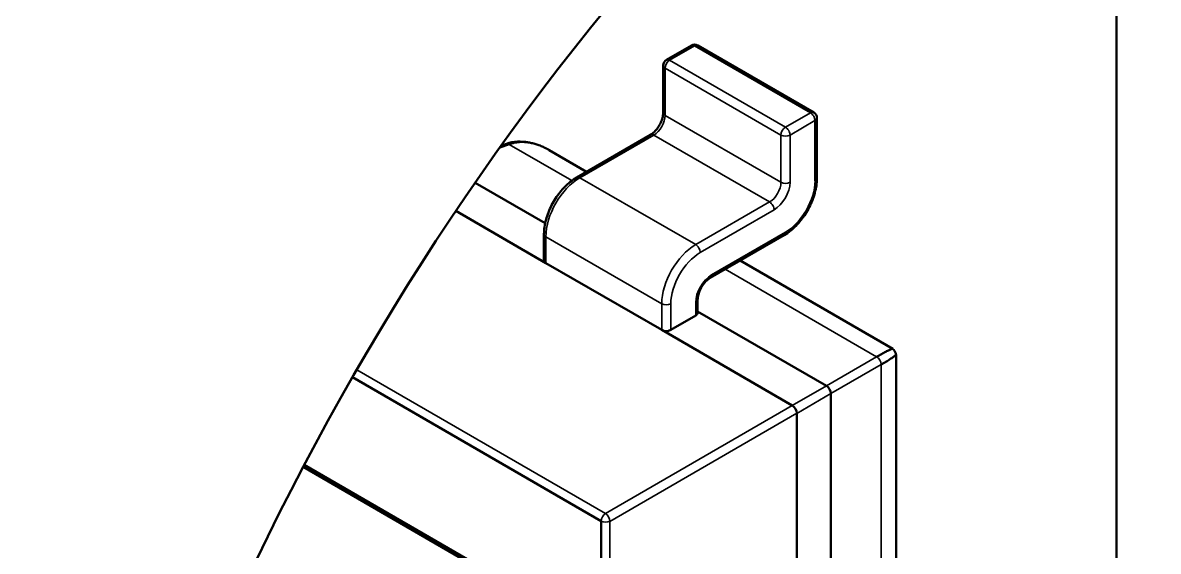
# Model space of a CAD drawing. Header units: millimetres. Extents: x 3137 to 5094, y 789 to 1822.
# Drawn here: x 4171.643 to 4175.179, y 1590.714 to 1592.358 of the extents above; entities that cross this region are included whole.
import ezdxf

# ---------------------------------------------------------------- set-up
doc = ezdxf.new("R2010")
doc.units = ezdxf.units.MM
doc.header["$LTSCALE"] = 1.8
doc.layers.add('외형선(ISO)', color=7, linetype='Continuous', lineweight=50)
doc.layers.add('좁은 외형선(ISO)', color=7, linetype='Continuous', lineweight=35)

msp = doc.modelspace()

# ---------------------------------------------------------------- linework, layer by layer
at = {"layer": '외형선(ISO)'}
for p, q in [((4175.049, 1571.8599), (4175.049, 1593.8321)), ((4173.7251, 1592.2869), (4173.6473, 1592.242)), ((4174.1057, 1592.0786), (4173.7451, 1592.2869)), ((4173.6373, 1592.2247), (4173.6373, 1592.0777)), ((4174.1157, 1591.8735), (4174.1157, 1592.0613)), ((4173.1492, 1591.9811), (4173.1319, 1591.9743)), ((4173.5978, 1592.0093), (4173.3679, 1591.8767)), ((4173.2823, 1591.9615), (4173.3986, 1591.8943)), ((4173.2697, 1591.7341), (4173.0515, 1591.8601)), ((4173.2718, 1591.6103), (4172.9916, 1591.7722)), ((4173.266, 1591.7001), (4173.266, 1591.6185)), ((4173.7839, 1591.5643), (4174.0137, 1591.697)), ((4173.2718, 1591.6103), (4173.6325, 1591.402)), ((4173.8769, 1591.6181), (4174.3524, 1591.3435)), ((4173.7444, 1591.4959), (4173.7444, 1591.4551)), ((4174.1451, 1591.2284), (4173.7444, 1591.4599)), ((4173.6608, 1591.402), (4173.7385, 1591.4469)), ((4174.0391, 1591.1672), (4173.6325, 1591.402)), ((4174.3625, 1591.3259), (4174.3621, 1589.1515)), ((4173.4443, 1590.8075), (4172.6696, 1591.2549)), ((4174.1452, 1591.2284), (4174.1451, 1591.2284)), ((4174.1589, 1588.9098), (4174.1593, 1591.2039)), ((4174.1593, 1591.2039), (4174.1593, 1591.204)), ((4174.0391, 1591.1672), (4174.0391, 1591.1672)), ((4174.0528, 1588.8486), (4174.0532, 1591.1427)), ((4174.0532, 1591.1427), (4174.0532, 1591.1428)), ((4172.5162, 1590.9761), (4173.4442, 1590.4401)), ((4172.5195, 1590.9824), (4173.4442, 1590.4483)), ((4173.4442, 1590.4401), (4173.4443, 1590.8075))]:
    msp.add_line(p, q, dxfattribs=at)
for centre, start, end in [((4173.7351, 1592.2696), 59.9906, 120), ((4173.6573, 1592.2247), 120, 179.9906), ((4174.0957, 1592.0613), 359.9906, 59.9906)]:
    msp.add_arc(centre, 0.02, start, end, dxfattribs=at)
for centre, major_axis, ratio, start_param, end_param in [((4175.1786, 1589.8271), (2.5, 4.3301), 0.57735, 5.497787, 8.63938), ((4173.286, 1591.6185), (-0.02, 0), 0.57746, 0, 0.785493), ((4173.7244, 1591.4551), (0.02, 0), 0.57746, 5.497882, 6.283185), ((4173.6466, 1591.4102), (-0.02, 0), 0.57746, 0.785493, 2.356289), ((4174.1445, 1591.2118), (0.01, -0.0173), 0.626638, 0.787657, 2.353539), ((4174.0397, 1591.1513), (0.01, -0.0173), 0.525861, 0.787677, 2.353552)]:
    msp.add_ellipse(centre, major_axis=major_axis, ratio=ratio, start_param=start_param, end_param=end_param, dxfattribs=at)
for points, knots in [([(4173.5978, 1592.0093), (4173.6008, 1592.0111), (4173.6041, 1592.0135), (4173.6107, 1592.0193), (4173.6139, 1592.0228), (4173.6202, 1592.0306), (4173.6232, 1592.035), (4173.6285, 1592.0444), (4173.6308, 1592.0494), (4173.6344, 1592.0592), (4173.6357, 1592.0641), (4173.637, 1592.0719), (4173.6373, 1592.075), (4173.6373, 1592.0777)], [0, 0, 0, 0, 0.001510453, 0.001510453, 0.003013376, 0.003013376, 0.004603009, 0.004603009, 0.00623754, 0.00623754, 0.007868803, 0.007868803, 0.009050935, 0.009050935, 0.009050935, 0.009050935]), ([(4173.1492, 1591.9811), (4173.1599, 1591.9853), (4173.1715, 1591.9874), (4173.1943, 1591.9885), (4173.2056, 1591.9875), (4173.2168, 1591.9855)], [0, 0, 0, 0, 0.003926271, 0.003926271, 0.007626008, 0.007626008, 0.007626008, 0.007626008]), ([(4173.2823, 1591.9615), (4173.2805, 1591.9625), (4173.2788, 1591.9635), (4173.2771, 1591.9644), (4173.2726, 1591.9669), (4173.2681, 1591.9691), (4173.2636, 1591.9712), (4173.2592, 1591.9732), (4173.2548, 1591.9751), (4173.2503, 1591.9767), (4173.2459, 1591.9783), (4173.2416, 1591.9798), (4173.2372, 1591.981), (4173.2329, 1591.9823), (4173.2286, 1591.9833), (4173.2244, 1591.9842), (4173.2202, 1591.985), (4173.2161, 1591.9856), (4173.212, 1591.9861), (4173.2079, 1591.9865), (4173.2039, 1591.9868), (4173.2, 1591.9869), (4173.1961, 1591.9869), (4173.1923, 1591.9868), (4173.1885, 1591.9865), (4173.1848, 1591.9862), (4173.1812, 1591.9857), (4173.1776, 1591.9851), (4173.1741, 1591.9845), (4173.1707, 1591.9837), (4173.1673, 1591.9827), (4173.164, 1591.9818), (4173.1608, 1591.9807), (4173.1577, 1591.9794)], [2.3537343, 2.3537343, 2.3537343, 2.3537343, 2.3799944, 2.3799944, 2.3799944, 2.4474276, 2.4474276, 2.4474276, 2.5148608, 2.5148608, 2.5148608, 2.582294, 2.582294, 2.582294, 2.6497271, 2.6497271, 2.6497271, 2.7171603, 2.7171603, 2.7171603, 2.7845935, 2.7845935, 2.7845935, 2.8520267, 2.8520267, 2.8520267, 2.9194598, 2.9194598, 2.9194598, 2.986893, 2.986893, 2.986893, 3.0543262, 3.0543262, 3.0543262, 3.0543262]), ([(4173.266, 1591.7001), (4173.266, 1591.7144), (4173.2682, 1591.7298), (4173.2763, 1591.7601), (4173.2823, 1591.7753), (4173.2969, 1591.804), (4173.3058, 1591.8177), (4173.3252, 1591.8422), (4173.3361, 1591.8533), (4173.354, 1591.8678), (4173.361, 1591.8726), (4173.3679, 1591.8767)], [0, 0, 0, 0, 0.00501756, 0.00501756, 0.0098973, 0.0098973, 0.01468923, 0.01468923, 0.01945889, 0.01945889, 0.02229104, 0.02229104, 0.02229104, 0.02229104]), ([(4174.1157, 1591.8735), (4174.1157, 1591.8593), (4174.1135, 1591.8439), (4174.1053, 1591.8136), (4174.0994, 1591.7984), (4174.0847, 1591.7697), (4174.0759, 1591.756), (4174.0564, 1591.7314), (4174.0456, 1591.7204), (4174.0276, 1591.7058), (4174.0207, 1591.7011), (4174.0137, 1591.697)], [0, 0, 0, 0, 0.00501756, 0.00501756, 0.0098973, 0.0098973, 0.01468923, 0.01468923, 0.01945889, 0.01945889, 0.02229104, 0.02229104, 0.02229104, 0.02229104]), ([(4173.7839, 1591.5643), (4173.7808, 1591.5626), (4173.7775, 1591.5602), (4173.771, 1591.5543), (4173.7677, 1591.5509), (4173.7615, 1591.5431), (4173.7585, 1591.5386), (4173.7531, 1591.5293), (4173.7508, 1591.5243), (4173.7472, 1591.5145), (4173.7459, 1591.5096), (4173.7447, 1591.5018), (4173.7444, 1591.4987), (4173.7444, 1591.4959)], [0, 0, 0, 0, 0.001510453, 0.001510453, 0.003013376, 0.003013376, 0.004603009, 0.004603009, 0.00623754, 0.00623754, 0.007868803, 0.007868803, 0.009050935, 0.009050935, 0.009050935, 0.009050935]), ([(4174.3016, 1591.3187), (4174.3043, 1591.3202), (4174.3069, 1591.3217), (4174.3094, 1591.3231), (4174.3119, 1591.3245), (4174.3144, 1591.3259), (4174.3168, 1591.3272), (4174.3192, 1591.3285), (4174.3215, 1591.3297), (4174.3237, 1591.3309), (4174.3259, 1591.3321), (4174.328, 1591.3332), (4174.33, 1591.3342), (4174.332, 1591.3353), (4174.3339, 1591.3362), (4174.3356, 1591.3371), (4174.3374, 1591.338), (4174.339, 1591.3388), (4174.3406, 1591.3395), (4174.3421, 1591.3402), (4174.3435, 1591.3409), (4174.3447, 1591.3414), (4174.346, 1591.3419), (4174.3471, 1591.3424), (4174.348, 1591.3427), (4174.349, 1591.3431), (4174.3498, 1591.3433), (4174.3505, 1591.3434), (4174.3511, 1591.3436), (4174.3517, 1591.3436), (4174.352, 1591.3436), (4174.3522, 1591.3435), (4174.3523, 1591.3435), (4174.3524, 1591.3434)], [3.2288591, 3.2288591, 3.2288591, 3.2288591, 3.2962923, 3.2962923, 3.2962923, 3.3637255, 3.3637255, 3.3637255, 3.4311586, 3.4311586, 3.4311586, 3.4985918, 3.4985918, 3.4985918, 3.566025, 3.566025, 3.566025, 3.6334582, 3.6334582, 3.6334582, 3.7008913, 3.7008913, 3.7008913, 3.7683245, 3.7683245, 3.7683245, 3.8357577, 3.8357577, 3.8357577, 3.9031909, 3.9031909, 3.9031909, 3.9380442, 3.9380442, 3.9380442, 3.9380442]), ([(4174.3625, 1591.326), (4174.3625, 1591.3259), (4174.3625, 1591.3258), (4174.3624, 1591.3256), (4174.3623, 1591.3252), (4174.362, 1591.3248), (4174.3615, 1591.3243), (4174.3611, 1591.3238), (4174.3604, 1591.3232), (4174.3597, 1591.3226), (4174.3589, 1591.3219), (4174.3579, 1591.3212), (4174.3569, 1591.3203), (4174.3558, 1591.3195), (4174.3545, 1591.3186), (4174.3532, 1591.3177), (4174.3518, 1591.3167), (4174.3503, 1591.3157), (4174.3486, 1591.3146), (4174.347, 1591.3135), (4174.3452, 1591.3124), (4174.3433, 1591.3111), (4174.3414, 1591.3099), (4174.3394, 1591.3087), (4174.3373, 1591.3073), (4174.3351, 1591.306), (4174.3329, 1591.3047), (4174.3306, 1591.3032), (4174.3283, 1591.3018), (4174.3259, 1591.3004), (4174.3234, 1591.2989), (4174.3209, 1591.2974), (4174.3183, 1591.2959), (4174.3157, 1591.2943)], [2.3452559, 2.3452559, 2.3452559, 2.3452559, 2.3799944, 2.3799944, 2.3799944, 2.4474276, 2.4474276, 2.4474276, 2.5148608, 2.5148608, 2.5148608, 2.582294, 2.582294, 2.582294, 2.6497271, 2.6497271, 2.6497271, 2.7171603, 2.7171603, 2.7171603, 2.7845935, 2.7845935, 2.7845935, 2.8520267, 2.8520267, 2.8520267, 2.9194598, 2.9194598, 2.9194598, 2.986893, 2.986893, 2.986893, 3.0543262, 3.0543262, 3.0543262, 3.0543262]), ([(4174.352, 1591.3428), (4174.354, 1591.3411), (4174.3558, 1591.3391), (4174.359, 1591.3344), (4174.3602, 1591.3316), (4174.3613, 1591.3278), (4174.3616, 1591.3269), (4174.3617, 1591.3259)], [0, 0, 0, 0, 0.000808075, 0.000808075, 0.001695555, 0.001695555, 0.001991993, 0.001991993, 0.001991993, 0.001991993])]:
    msp.add_open_spline(points, degree=3, knots=knots, dxfattribs=at)
at = {"layer": '좁은 외형선(ISO)'}
for p, q in [((4173.7351, 1592.2859), (4173.6573, 1592.241)), ((4174.0957, 1592.0777), (4173.7351, 1592.2859)), ((4173.6573, 1592.241), (4174.0179, 1592.0327)), ((4174.0038, 1592.0082), (4173.6431, 1592.2165)), ((4173.6431, 1592.2165), (4173.6431, 1592.0696)), ((4173.6431, 1592.0696), (4174.0037, 1591.8613)), ((4174.0179, 1592.0327), (4174.0957, 1592.0777)), ((4174.1098, 1592.0532), (4174.032, 1592.0082)), ((4174.1098, 1591.8654), (4174.1098, 1592.0532)), ((4173.6078, 1592.0083), (4173.3779, 1591.8757)), ((4173.9684, 1591.8001), (4173.6078, 1592.0083)), ((4174.0037, 1591.8613), (4174.0038, 1592.0082)), ((4174.032, 1592.0082), (4174.032, 1591.8613)), ((4173.1577, 1591.9794), (4173.1269, 1591.9674)), ((4173.3529, 1591.8667), (4173.1577, 1591.9794)), ((4173.3779, 1591.8757), (4173.7386, 1591.6674)), ((4173.7386, 1591.6674), (4173.9684, 1591.8001)), ((4173.9825, 1591.7756), (4173.7527, 1591.6429)), ((4173.788, 1591.5735), (4174.0179, 1591.7062)), ((4173.2719, 1591.692), (4173.2718, 1591.6103)), ((4173.6325, 1591.4837), (4173.2719, 1591.692)), ((4174.3016, 1591.3187), (4173.8301, 1591.591)), ((4173.7385, 1591.4469), (4173.7385, 1591.4878)), ((4173.6325, 1591.402), (4173.6325, 1591.4837)), ((4173.6608, 1591.4837), (4173.6608, 1591.402)), ((4174.1452, 1591.2284), (4174.3016, 1591.3187)), ((4172.6831, 1591.2783), (4173.4572, 1590.8312)), ((4174.3157, 1591.2943), (4174.1593, 1591.204)), ((4174.3153, 1589.0347), (4174.3157, 1591.2943)), ((4174.0391, 1591.1672), (4174.1451, 1591.2284)), ((4174.1593, 1591.2039), (4174.0532, 1591.1427)), ((4173.4572, 1590.8312), (4174.0391, 1591.1672)), ((4174.0532, 1591.1428), (4173.4713, 1590.8068)), ((4173.4713, 1590.8068), (4173.4709, 1588.6207))]:
    msp.add_line(p, q, dxfattribs=at)
for centre, major_axis, ratio, start_param, end_param in [((4173.7351, 1592.2696), (-0.01, 0.0173), 0.57735, 5.497598, 6.283185), ((4173.7351, 1592.2696), (0.01, 0.0173), 0.577241, 0, 0.785493), ((4173.6573, 1592.2247), (-0.01, -0.0173), 0.577241, 3.927086, 5.497882), ((4173.6573, 1592.2247), (-0.01, 0.0173), 0.57735, 5.497598, 6.283185), ((4173.6573, 1592.2247), (-0.02, 0), 0.57746, 0, 0.785493), ((4173.6078, 1592.0492), (-0.025, -0.0433), 0.577241, 0.785493, 2.356289), ((4173.6573, 1592.0777), (-0.02, 0), 0.57746, 0, 0.785493), ((4174.0957, 1592.0613), (0.01, 0.0173), 0.577241, 0, 0.785493), ((4174.0957, 1592.0613), (-0.01, 0.0173), 0.57735, 3.926801, 5.497598), ((4174.0957, 1592.0613), (0.02, 0), 0.57746, 5.497882, 6.283185), ((4174.0179, 1592.0164), (-0.01, -0.0173), 0.577241, 3.927086, 5.497882), ((4174.0179, 1592.0164), (-0.01, 0.0173), 0.57735, 3.926801, 5.497598), ((4173.1565, 1591.9624), (-0.0073, 0.0186), 0.573, 5.588008, 6.283185), ((4173.6078, 1591.992), (-0.01, 0.0173), 0.57735, 5.497598, 6.283185), ((4174.0179, 1592.0164), (-0.02, 0), 0.57746, 0.785493, 2.356289), ((4173.3779, 1591.7532), (-0.075, -0.1299), 0.577241, 3.927086, 5.497882), ((4173.3779, 1591.8593), (-0.01, 0.0173), 0.57735, 5.497598, 6.283185), ((4173.9684, 1591.8409), (0.025, 0.0433), 0.577241, 3.927086, 5.497882), ((4173.9825, 1591.8327), (-0.035, -0.0606), 0.577241, 0.785493, 2.356289), ((4174.0179, 1591.8695), (-0.02, 0), 0.57746, 0.785493, 2.356289), ((4174.0179, 1591.8123), (0.065, 0.1126), 0.577241, 3.927086, 5.497882), ((4174.0957, 1591.8735), (0.02, 0), 0.57746, 5.497882, 6.283185), ((4173.9684, 1591.7837), (-0.01, 0.0173), 0.57735, 3.926801, 5.497598), ((4173.286, 1591.7001), (-0.02, 0), 0.57746, 0, 0.785493), ((4174.0037, 1591.7143), (0.01, -0.0173), 0.57735, 0, 0.785209), ((4173.7385, 1591.5449), (0.075, 0.1299), 0.577241, 0.785493, 2.356289), ((4173.7386, 1591.6511), (-0.01, 0.0173), 0.57735, 3.926801, 5.497598), ((4173.7527, 1591.5367), (-0.065, -0.1126), 0.577241, 3.927086, 5.497882), ((4173.788, 1591.5163), (0.035, 0.0606), 0.577241, 0.785493, 2.356289), ((4173.7739, 1591.5817), (0.01, -0.0173), 0.57735, 0, 0.785209), ((4173.7244, 1591.4959), (0.02, 0), 0.57746, 5.497882, 6.283185), ((4173.6466, 1591.4918), (-0.02, 0), 0.57746, 0.785493, 2.356289), ((4174.3004, 1591.3018), (0.01, -0.0173), 0.67324, 0.788987, 2.352187), ((4173.4584, 1590.8157), (-0.01, -0.0173), 0.577241, 4.014352, 5.497882), ((4173.4584, 1590.8157), (0.01, -0.0173), 0.472722, 0.789021, 2.352221), ((4173.4584, 1590.8157), (0.02, 0), 0.57746, 3.927086, 5.410615)]:
    msp.add_ellipse(centre, major_axis=major_axis, ratio=ratio, start_param=start_param, end_param=end_param, dxfattribs=at)

doc.saveas('drawing.dxf')
